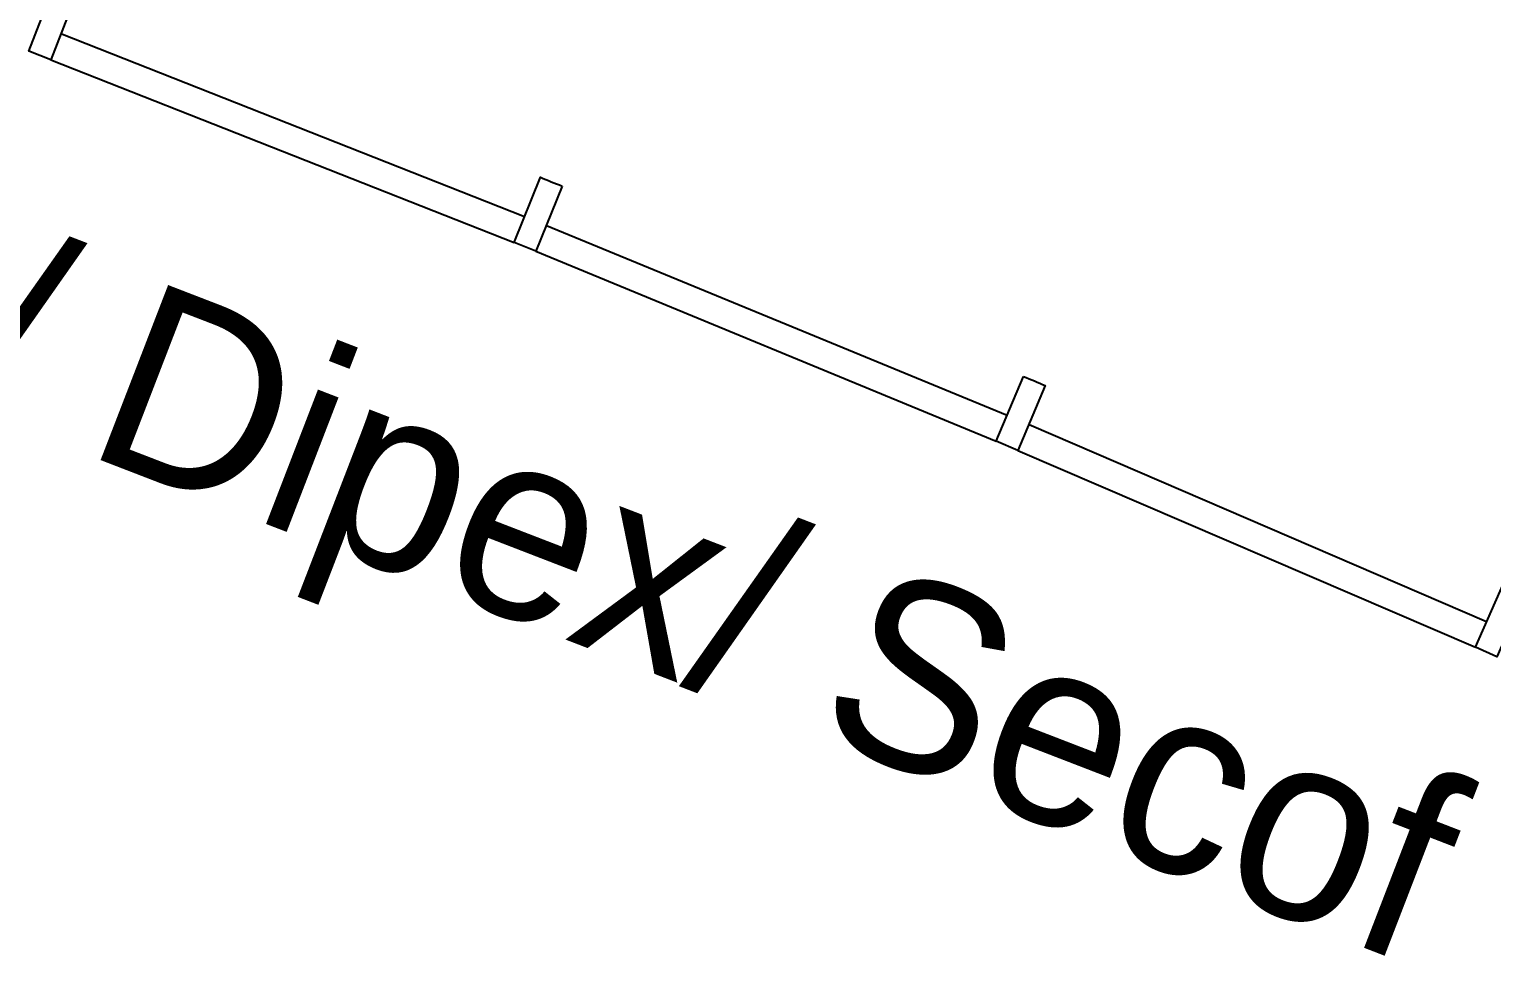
# Model space of a CAD drawing. Extents: x -1.7 to 87, y -33.6 to 19.
# Drawn here: x 41.196 to 44.314, y -6.975 to -5.001 of the extents above; entities that cross this region are included whole.
import ezdxf

# ---------------------------------------------------------------- set-up
doc = ezdxf.new("R2010")
doc.units = 0
doc.layers.add('AR-ESQ', color=2, linetype='Continuous')
doc.layers.add('AR-TXT', color=2, linetype='Continuous')
doc.styles.add('1-125', font='stylu.ttf', dxfattribs={"height": 0.2})

msp = doc.modelspace()

# ---------------------------------------------------------------- linework, layer by layer
at = {"layer": 'AR-ESQ'}
for points in [[(41.2958, -4.9256), (41.2418, -5.0655), (41.1951, -5.0475), (41.2491, -4.9076, -0.000172)], [(42.3321, -5.3348), (42.276, -5.4739), (42.2296, -5.4552), (42.2857, -5.3161, -0.000172)], [(43.316, -5.7405, -0.000172), (43.3621, -5.7599), (43.3038, -5.8982), (43.2578, -5.8788)], [(44.3854, -6.2008), (44.3251, -6.3381), (44.2793, -6.318), (44.3396, -6.1807, -0.000172)]]:
    msp.add_lwpolyline(points, format="xyb", close=True, dxfattribs=at)
for points in [[(41.2638, -5.0097), (42.2517, -5.3994)], [(42.2989, -5.4185), (43.2806, -5.8233)], [(43.3276, -5.8431), (44.303, -6.2629)]]:
    msp.add_lwpolyline(points, dxfattribs=at)
at = {"layer": 'AR-ESQ', "color": 1}
for points in [[(41.2418, -5.0655), (42.2296, -5.4552)], [(42.276, -5.4739), (43.2578, -5.8788)], [(43.3038, -5.8982), (44.2793, -6.318)]]:
    msp.add_lwpolyline(points, dxfattribs=at)

# ---------------------------------------------------------------- texts
at = {"layer": 'AR-TXT', "color": 2, "insert": (42.1895, -6.0939), "char_height": 0.2, "attachment_point": 5, "rotation": 338.8958, "style": '1-125'}
msp.add_mtext('{\\H2x;Sda/ Dipex/ Secof}', dxfattribs=at)

doc.saveas('drawing.dxf')
